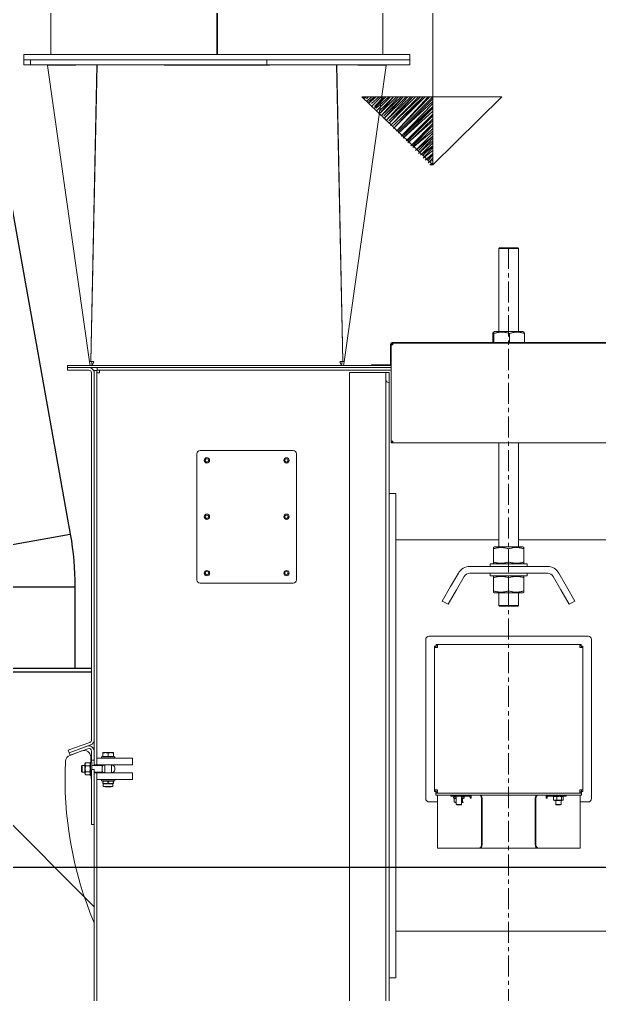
# Model space of a CAD drawing. Header units: millimetres. Extents: x 3220 to 226993, y 817 to 176024.
# Drawn here: x 122366 to 123241, y 132252 to 133722 of the extents above; entities that cross this region are included whole.
import ezdxf

# ---------------------------------------------------------------- set-up
doc = ezdxf.new("R2010")
doc.units = ezdxf.units.MM
doc.linetypes.add('AXES', pattern=[50.8, 31.75, -6.35, 6.35, -6.35])
doc.layers.add('Axe', color=1, linetype='AXES', lineweight=9)
doc.layers.add('Sichtbare Kanten(DIN)', color=7, linetype='Continuous', lineweight=50, true_color=0x3f3f3f)

# ---------------------------------------------------------------- blocks, each defined once
blk = doc.blocks.new('section 4-3')
blk.add_line((3800, -3500), (1600, -3500))
blk.add_line((3800, -3500), (1600, -3500))
blk.add_lwpolyline([(9000, -4500), (9000, -3500), (250, -3500), (250, -500)])
blk = doc.blocks.new('ligne broyage 2')
at = {"color": 11, "linetype": 'Continuous', "lineweight": 9, "true_color": 0x00000b}
blk.add_lwpolyline([(2815, -4425.1), (2815, -4569.7), (2815, -4569.7)], dxfattribs=at)
at = {"color": 7, "linetype": 'Continuous', "lineweight": 15, "true_color": 0x000007}
for points in [[(2922.1, -4562.5), (2710.9, -4562.5), (2815, -4665.2), (2815, -4462.7)], [(2815, -4665.2), (2922.1, -4562.5), (2922.1, -4562.5)]]:
    blk.add_lwpolyline(points, dxfattribs=at)
at = {"color": 7, "linetype": 'Continuous', "lineweight": 5, "true_color": 0x000007}
for points in [[(2815, -4562.5), (2867.1, -4614.6)], [(2815, -4565.4), (2867.1, -4617.5)], [(2822.3, -4562.5), (2870, -4614.6), (2870, -4614.6)], [(2874.4, -4610.3), (2829.5, -4562.5), (2874.4, -4605.9)], [(2836.7, -4562.5), (2878.7, -4605.9), (2878.7, -4605.9)], [(2881.6, -4603), (2845.4, -4562.5), (2881.6, -4598.7)], [(2852.7, -4562.5), (2885.9, -4598.7), (2885.9, -4598.7)], [(2888.8, -4595.8), (2859.9, -4562.5), (2888.8, -4591.4)], [(2867.1, -4562.5), (2893.2, -4591.4), (2893.2, -4591.4)], [(2896.1, -4588.6), (2874.4, -4562.5), (2896.1, -4584.2)], [(2881.6, -4562.5), (2900.4, -4579.9), (2900.4, -4579.9)], [(2903.3, -4579.9), (2888.8, -4562.5), (2903.3, -4577)], [(2896.1, -4562.5), (2907.6, -4572.6), (2907.6, -4572.6)], [(2912, -4572.6), (2903.3, -4562.5), (2912, -4569.7)], [(2912, -4562.5), (2914.9, -4565.4), (2914.9, -4565.4)], [(2919.2, -4565.4), (2919.2, -4562.5), (2919.2, -4562.5)], [(2859.9, -4621.8), (2815, -4577), (2862.8, -4621.8), (2815, -4572.6), (2862.8, -4621.8)], [(2815, -4579.9), (2859.9, -4624.7), (2859.9, -4624.7)], [(2852.7, -4629.1), (2815, -4591.4), (2855.5, -4629.1), (2815, -4588.6), (2855.5, -4629.1)], [(2815, -4595.8), (2852.7, -4631.9), (2852.7, -4631.9)], [(2845.4, -4636.3), (2815, -4605.9), (2848.3, -4636.3), (2815, -4603), (2848.3, -4636.3)], [(2815, -4610.3), (2845.4, -4639.2), (2845.4, -4639.2)], [(2836.7, -4643.5), (2815, -4621.8), (2841.1, -4643.5), (2815, -4617.5), (2841.1, -4643.5)], [(2815, -4624.7), (2836.7, -4647.9), (2836.7, -4647.9)], [(2829.5, -4650.8), (2815, -4636.3), (2833.8, -4650.8), (2815, -4631.9), (2833.8, -4650.8)], [(2815, -4639.2), (2829.5, -4655.1), (2829.5, -4655.1)], [(2822.3, -4658), (2815, -4650.8), (2826.6, -4658), (2815, -4647.9), (2826.6, -4658)], [(2815, -4655.1), (2822.3, -4662.3), (2822.3, -4662.3)], [(2815, -4665.2), (2819.4, -4665.2), (2815, -4662.3), (2819.4, -4665.2)]]:
    blk.add_lwpolyline(points, dxfattribs=at)
for points in [[(2815, -4569.7), (2867.1, -4617.5)], [(2819.4, -4562.5), (2870, -4614.6)], [(2826.6, -4562.5), (2874.4, -4610.3)], [(2833.8, -4562.5), (2878.7, -4605.9)], [(2841.1, -4562.5), (2881.6, -4603)], [(2848.3, -4562.5), (2885.9, -4598.7)], [(2855.5, -4562.5), (2888.8, -4595.8)], [(2862.8, -4562.5), (2893.2, -4591.4)], [(2870, -4562.5), (2896.1, -4588.6)], [(2878.7, -4562.5), (2900.4, -4584.2)], [(2885.9, -4562.5), (2903.3, -4579.9)], [(2893.2, -4562.5), (2907.6, -4577)], [(2900.4, -4562.5), (2912, -4572.6)], [(2907.6, -4562.5), (2914.9, -4569.7)], [(2914.9, -4562.5), (2919.2, -4565.4)], [(2815, -4584.2), (2859.9, -4624.7)], [(2815, -4598.7), (2852.7, -4631.9)], [(2815, -4614.6), (2845.4, -4639.2)], [(2815, -4629.1), (2836.7, -4647.9)], [(2815, -4643.5), (2829.5, -4655.1)], [(2815, -4658), (2822.3, -4662.3)]]:
    blk.add_lwpolyline(points, close=True, dxfattribs=at)
blk = doc.blocks.new('be 500 pied F')
at = {"layer": 'Axe'}
blk.add_line((0, 1434.4), (0, -500), dxfattribs=at)
at = {"layer": 'Sichtbare Kanten(DIN)', "color": 5, "lineweight": 0}
for p, q in [((-721.1, 1718.2), (-731, 1718.2)), ((-731, 1710.2), (-731, 1718.2)), ((-731, 1710.2), (-721.1, 1710.2)), ((-721.1, 1710.2), (-721.1, 1718.2)), ((-364.7, 1718.2), (-721.1, 1718.2)), ((-721.1, 1718.2), (-721.1, 1710.2)), ((-721.1, 1710.2), (-364.7, 1710.2)), ((-631.8, 1262.7), (-695.5, 1709.6)), ((-692.5, 1710), (-695.4, 1709.7)), ((-695.4, 1709.7), (-690.7, 1709.7)), ((-692.5, 1710), (-687.7, 1710)), ((-692.5, 1710), (-692.5, 1710)), ((-692.5, 1710), (-692.5, 1710)), ((-690.4, 1710), (-676.2, 1710)), ((-687.5, 1710), (-690.4, 1710)), ((-687.7, 1710), (-687.5, 1710)), ((-687.7, 1710), (-687.7, 1710)), ((-687.5, 1710), (-676.1, 1710)), ((-675.8, 1710.1), (-652.7, 1710.1)), ((-630.2, 1263.3), (-620.9, 1710.2)), ((-629.8, 1263.1), (-620.5, 1710.2)), ((-620.5, 1710.2), (-620.9, 1710.2)), ((-555.6, 1710.2), (-519.4, 1710.2)), ((-518.9, 1710.1), (-518.5, 1710.1)), ((-518.5, 1710.1), (-480.5, 1710.1)), ((-480, 1710), (-480.5, 1710.1)), ((-479.6, 1710), (-479.2, 1710)), ((-479.2, 1710), (-479.5, 1709.9)), ((-479.5, 1709.9), (-440.5, 1709.9)), ((-479.2, 1710), (-440.3, 1710)), ((-440.3, 1710), (-440.5, 1709.9)), ((-440.3, 1710), (-440, 1710)), ((-440, 1710), (-439.7, 1710)), ((-440, 1710), (-440, 1709.8)), ((-439.7, 1710), (-400.8, 1710)), ((-439.7, 1710), (-439.5, 1709.9)), ((-439.5, 1709.9), (-400.5, 1709.9)), ((-400.8, 1710), (-400.4, 1710)), ((-400.8, 1710), (-400.5, 1709.9)), ((-400, 1710), (-399.5, 1710.1)), ((-399.5, 1710.1), (-361.5, 1710.1)), ((-149, 1718.2), (-364.7, 1718.2)), ((-364.7, 1718.2), (-364.7, 1710.2)), ((-364.7, 1710.2), (-364.7, 1718.2)), ((-364.7, 1710.2), (-149, 1710.2)), ((-361.5, 1710.1), (-361.1, 1710.1)), ((-360.6, 1710.2), (-324.4, 1710.2)), ((-250.2, 1263.1), (-259.5, 1710.2)), ((-259.5, 1710.2), (-259.1, 1710.2)), ((-249.8, 1263.3), (-259.1, 1710.2)), ((-248.2, 1262.7), (-184.5, 1709.6)), ((-227.3, 1710.1), (-204.2, 1710.1)), ((-203.9, 1710), (-192.5, 1710)), ((-203.8, 1710), (-189.6, 1710)), ((-192.5, 1710), (-192.3, 1710)), ((-192.5, 1710), (-189.6, 1710)), ((-192.3, 1710), (-187.5, 1710)), ((-192.3, 1710), (-192.3, 1710)), ((-189.3, 1709.7), (-184.6, 1709.7)), ((-187.5, 1710), (-187.5, 1710)), ((-187.5, 1710), (-187.5, 1710)), ((-187.5, 1710), (-184.6, 1709.7)), ((-149, 1710.2), (-149, 1718.2)), ((-14, 1434.4), (-15, 1433.4)), ((15, 1433.4), (-15, 1433.4)), ((-15, 1433.4), (-15, 1308.3)), ((-14, 1434.4), (14, 1434.4)), ((14, 1434.4), (15, 1433.4)), ((15, 1433.4), (15, 1308.3)), ((-23.7, 1305.3), (-23.7, 1292)), ((-21.4, 1308.3), (-23, 1307.4)), ((-22.2, 1305.3), (-22.2, 1292)), ((21.4, 1308.3), (-21.4, 1308.3)), ((1.5, 1305.3), (1.5, 1292)), ((21.4, 1308.3), (23, 1307.4)), ((23.7, 1305.3), (23.7, 1292)), ((-178.1, 1267), (-178.1, 1289.5)), ((-176.9, 1289.5), (-176.9, 1267)), ((-176.9, 1289.5), (-174.4, 1289.5)), ((-174.4, 1288.2), (-176.9, 1288.2)), ((175.6, 1292), (-175.6, 1292)), ((175.6, 1290.7), (-175.6, 1290.7)), ((-174.4, 1288.2), (-174.4, 1290.7)), ((-178.1, 1257), (-178.1, 1267)), ((-176.9, 1267), (-176.9, 1260.4)), ((-665, 1257), (-655, 1257)), ((-665, 1257), (-665, 1254)), ((-655, 1254), (-665, 1254)), ((-665, 1254), (-655, 1254)), ((-665, 1254), (-665, 1250)), ((-655, 1250), (-665, 1250)), ((-178.1, 1257), (-655, 1257)), ((-655, 1254), (-176.9, 1254)), ((-655, 1254), (-633, 1254)), ((-655, 1250), (-633, 1250)), ((-629.2, 1263), (-631.8, 1262.8)), ((-629.2, 1263), (-631.8, 1262.7)), ((-631.8, 1262.8), (-631.8, 1262.8)), ((-631, 1257), (-631.8, 1262.7)), ((-629.4, 1263.1), (-631.6, 1263)), ((-631.1, 1263.2), (-631.1, 1263.2)), ((-629.8, 1263.1), (-631.1, 1263.2)), ((-629.8, 1263.1), (-631.1, 1263.2)), ((-630.4, 1263.3), (-630.2, 1263.3)), ((-629.8, 1263.3), (-630.4, 1263.3)), ((-629.8, 1263.3), (-630.2, 1263.3)), ((-629.8, 1263.1), (-629.6, 1263.1)), ((-627.9, 1262.9), (-629.8, 1263.1)), ((-627.7, 1262.9), (-629.6, 1263.1)), ((-628, 1257), (-628.9, 1263)), ((-628.8, 1263.1), (-628.8, 1263.1)), ((-627.3, 1262.9), (-628.8, 1263.1)), ((-627.3, 1262.9), (-628.8, 1263.1)), ((-628, 1263), (-628, 1263)), ((-626.8, 1262.9), (-628, 1263)), ((-626.8, 1262.9), (-628, 1263)), ((-627.9, 1262.9), (-627.7, 1262.9)), ((-627.9, 1257), (-625.5, 1262.7)), ((-627.8, 1257), (-625.4, 1262.7)), ((-627.3, 1262.9), (-627.7, 1262.9)), ((-626.8, 1262.9), (-627.3, 1262.9)), ((-627.3, 1262.9), (-627.3, 1262.9)), ((-626.7, 1262.9), (-626.8, 1262.9)), ((-626.8, 1262.9), (-626.8, 1262.9)), ((-626.1, 1262.8), (-625.9, 1262.8)), ((-620.5, 1254), (-176.9, 1254)), ((-620.5, 1250), (-620.5, 1254)), ((-620.5, 1250), (-176.9, 1250)), ((-617, 1246), (-617, 1250)), ((-252.2, 1257), (-254.6, 1262.7)), ((-252.1, 1257), (-254.5, 1262.7)), ((-254.1, 1262.8), (-253.9, 1262.8)), ((-253.2, 1262.9), (-253.3, 1262.9)), ((-253.2, 1262.9), (-252, 1263)), ((-253.2, 1262.9), (-252, 1263)), ((-252.7, 1262.9), (-253.2, 1262.9)), ((-253.2, 1262.9), (-253.2, 1262.9)), ((-252.7, 1262.9), (-251.2, 1263.1)), ((-252.7, 1262.9), (-251.2, 1263.1)), ((-252.3, 1262.9), (-252.7, 1262.9)), ((-252.7, 1262.9), (-252.7, 1262.9)), ((-252.3, 1262.9), (-250.4, 1263.1)), ((-252.3, 1262.9), (-252.1, 1262.9)), ((-252.1, 1262.9), (-250.2, 1263.1)), ((-252, 1263), (-252, 1263)), ((-252, 1257), (-251.1, 1263)), ((-251.2, 1263.1), (-251.2, 1263.1)), ((-250.8, 1263), (-248.2, 1262.7)), ((-250.8, 1263), (-248.2, 1262.8)), ((-250.6, 1263.1), (-248.4, 1263)), ((-250.4, 1263.1), (-250.2, 1263.1)), ((-250.2, 1263.3), (-249.6, 1263.3)), ((-250.2, 1263.3), (-249.8, 1263.3)), ((-250.2, 1263.1), (-248.9, 1263.2)), ((-250.2, 1263.1), (-248.9, 1263.2)), ((-249.8, 1263.3), (-249.6, 1263.3)), ((-249, 1257), (-248.2, 1262.7)), ((-248.9, 1263.2), (-248.9, 1263.2)), ((-248.2, 1262.8), (-248.2, 1262.8)), ((-206.9, 1258.2), (-196.9, 1258.2)), ((-206.9, 1258.2), (-206.9, 1257)), ((-179.4, 1258.2), (-196.9, 1258.2)), ((-178.1, 1257), (-176.9, 1257)), ((-176.9, 1143.2), (-176.9, 1260.4)), ((-629, 1246), (-629, 692.6)), ((-625, 658), (-625, 1249.5)), ((-621, 1249.5), (-625, 1249.5)), ((-625, 692.6), (-625, 1246)), ((-621, 658), (-621, 1249.5)), ((-617, 1246), (-621, 1246)), ((-240, 1246.5), (-236, 1246.5)), ((-240, 1246.5), (-240, -376)), ((-190, 1246.5), (-236, 1246.5)), ((-185, 1246.5), (-190, 1246.5)), ((-185, 1246.5), (-180, 1246.5)), ((-185, 1235.5), (-185, 1246.5)), ((-185, 1235.5), (-185, -477.5)), ((-180, 1246.5), (-180, 1231.5)), ((-180, 1231.5), (-181, 1231.5)), ((-180, 1231.5), (-180, -473.5)), ((-176.9, 1143.2), (-174.4, 1143.2)), ((-174.4, 1142), (-176.9, 1142)), ((-176.9, 1140.7), (-176.9, 1142)), ((-176.9, 1140.7), (-174.4, 1140.7)), ((-174.4, 1140.7), (-174.4, 1143.2)), ((-174.4, 1140.7), (174.4, 1140.7)), ((-15, 1140.7), (-15, 983.6)), ((15, 1140.7), (15, 983.6)), ((-470, 934), (-470, 1124)), ((-465, 1129), (-325, 1129)), ((-320, 1124), (-320, 934)), ((-170, 1064), (-180, 1064)), ((-170, 1064), (-170, 1062)), ((-170, 336), (-170, 1062)), ((-170, 994), (-15, 994)), ((15, 994), (170, 994)), ((-21.4, 983.6), (-23, 982.7)), ((-23, 980.6), (-23, 982.7)), ((-23, 980.6), (-23, 961)), ((21.4, 983.6), (-21.4, 983.6)), ((0, 980.6), (0, 961)), ((21.4, 983.6), (23, 982.7)), ((23, 982.7), (23, 980.6)), ((23, 980.6), (23, 961)), ((-28, 958), (28, 958)), ((-28, 954), (-28, 958)), ((-23, 958.9), (-23, 961)), ((-21.4, 958), (-23, 958.9)), ((21.4, 958), (23, 958.9)), ((23, 961), (23, 958.9)), ((28, 954), (28, 958)), ((-75.8, 944), (-87.5, 923.7)), ((58.5, 954), (-58.5, 954)), ((58.5, 944), (-58.5, 944)), ((-28, 944), (-28, 940)), ((28, 944), (28, 940)), ((87.5, 923.7), (75.8, 944)), ((-325, 929), (-465, 929)), ((-78.8, 918.7), (-67.1, 939)), ((28, 940), (-28, 940)), ((-21.4, 940), (-23, 939.1)), ((-23, 937), (-23, 939.1)), ((-23, 917.4), (-23, 937)), ((0, 917.4), (0, 937)), ((21.4, 940), (23, 939.1)), ((23, 939.1), (23, 937)), ((23, 917.4), (23, 937)), ((78.8, 918.7), (67.1, 939)), ((-100, 902), (-87.5, 923.7)), ((-78.8, 918.7), (-91.3, 897)), ((-23, 915.3), (-23, 917.4)), ((-21.4, 914.4), (-23, 915.3)), ((-21.4, 914.4), (21.4, 914.4)), ((-15, 914.4), (-15, 895.4)), ((15, 914.4), (15, 895.4)), ((21.4, 914.4), (23, 915.3)), ((23, 917.4), (23, 915.3)), ((91.3, 897), (78.8, 918.7)), ((87.5, 923.7), (100, 902)), ((-100, 902), (-91.3, 897)), ((91.3, 897), (100, 902)), ((-15, 895.4), (15, 895.4)), ((-14, 894.4), (-15, 895.4)), ((14, 894.4), (-14, 894.4)), ((14, 894.4), (15, 895.4)), ((-125, 844), (-125, 604)), ((120, 849), (-120, 849)), ((125, 604), (125, 844)), ((-112, 834), (-112, 831.9)), ((-110, 834), (-112, 834)), ((-112, 831.9), (-112, 617.1)), ((-112, 831.9), (-107.4, 831.9)), ((-110, 831.9), (-110, 834)), ((-107.4, 836.5), (-109.5, 836.5)), ((-109.5, 836.5), (-109.5, 834.5)), ((-109.5, 834.5), (-107.4, 834.5)), ((-107.4, 831.9), (-107.4, 836.5)), ((107.4, 836.5), (-107.4, 836.5)), ((109.5, 836.5), (107.4, 836.5)), ((107.4, 836.5), (107.4, 831.9)), ((107.4, 834.5), (109.5, 834.5)), ((112, 831.9), (107.4, 831.9)), ((109.5, 834.5), (109.5, 836.5)), ((110, 834), (110, 831.9)), ((110, 834), (112, 834)), ((112, 831.9), (112, 834)), ((112, 617.1), (112, 831.9)), ((-664, 677.1), (-654.6, 680.5)), ((-664, 677.1), (-662.6, 673.3)), ((-653.2, 676.7), (-662.6, 673.3)), ((-662.6, 673.3), (-653.2, 676.7)), ((-631.6, 688.8), (-654.6, 680.5)), ((-630.3, 685.1), (-653.2, 676.7)), ((-653.2, 676.7), (-635.7, 683.1)), ((-634.4, 679.3), (-651.8, 673)), ((-662.6, 673.3), (-661.2, 669.6)), ((-643.5, 676), (-661.9, 669.3)), ((-651.8, 673), (-661.2, 669.6)), ((-629.8, 659), (-630.1, 666.9)), ((-629, 668), (-629, 675.6)), ((-629, 663), (-629, 668)), ((-629, 663), (-629, 662.1)), ((-629, 662), (-629, 662.1)), ((-629, 662), (-625, 662)), ((-629, 659), (-629, 662)), ((-625, 668), (-625, 675.6)), ((-621, 665), (-605, 665)), ((-621, 665), (-621, 655)), ((-614, 667), (-594, 667)), ((-614, 665), (-614, 667)), ((-608, 673.4), (-612, 673.4)), ((-612, 672.7), (-612, 673.4)), ((-612, 667.6), (-612, 672.7)), ((-604, 667.6), (-612, 667.6)), ((-611.3, 667.6), (-611.3, 667)), ((-600, 673.4), (-608, 673.4)), ((-605, 665), (-590.6, 665)), ((-604, 667.6), (-604, 672.7)), ((-596, 667.6), (-604, 667.6)), ((-596, 673.4), (-600, 673.4)), ((-596.7, 667.6), (-596.7, 667)), ((-596, 673.4), (-596, 672.7)), ((-596, 667.6), (-596, 672.7)), ((-594, 665), (-594, 667)), ((-590.6, 665), (-569.1, 665)), ((-569.1, 665), (-567, 665)), ((-567, 655), (-567, 665)), ((-644, 653), (-643, 654)), ((-644, 645), (-644, 653)), ((-639, 654), (-643, 654)), ((-643, 654), (-643, 644)), ((-639, 656.3), (-637.9, 658.2)), ((-639, 656.3), (-639, 641.7)), ((-637.9, 658.2), (-631.7, 658.2)), ((-637.9, 653.7), (-631.7, 653.7)), ((-630.6, 656.3), (-631.7, 658.2)), ((-630.6, 639), (-630.6, 659)), ((-628.6, 659), (-630.6, 659)), ((-629, 647.9), (-629, 648)), ((-625, 648), (-629, 648)), ((-629, 647.9), (-629, 647)), ((-629, 642), (-629, 647)), ((-628.6, 648), (-628.6, 659)), ((-611.9, 654), (-628.6, 654)), ((-625, 655), (-625, 658)), ((-625, 655), (-621, 655)), ((-625, 654), (-625, 655)), ((-625, 648), (-625, 647.9)), ((-625, 647), (-625, 647.9)), ((-625, 647), (-625, 642)), ((-621, 655), (-621, 654)), ((-621, 655), (-605, 655)), ((-609, 654.5), (-610, 654.5)), ((-609, 655), (-609, 643)), ((-590.6, 655), (-605, 655)), ((-599, 655), (-599, 643)), ((-598, 654.5), (-599, 654.5)), ((-594, 647.5), (-594, 650.5)), ((-590.6, 655), (-569.1, 655)), ((-567, 655), (-569.1, 655)), ((-644, 645), (-643, 644)), ((-639, 644), (-643, 644)), ((-639, 641.7), (-637.9, 639.8)), ((-637.9, 644.5), (-631.7, 644.5)), ((-637.9, 639.8), (-637.9, 639.8)), ((-637.9, 639.8), (-631.7, 639.8)), ((-630.6, 641.7), (-631.7, 639.8)), ((-631.7, 639.8), (-631.7, 639.8)), ((-629, 639), (-630.6, 639)), ((-629, 627.9), (-629.3, 639)), ((-629, 570), (-629, 642)), ((-611.9, 644), (-625, 644)), ((-621, 643), (-625, 643)), ((-625, 570), (-625, 642)), ((-625, -491.5), (-625, 640)), ((-621, 644), (-621, 643)), ((-621, 643), (-605, 643)), ((-621, 643), (-621, 633)), ((-621, -491.5), (-621, 640)), ((-621, 633), (-605, 633)), ((-614, 633), (-614, 631)), ((-610, 643.5), (-609, 643.5)), ((-605, 643), (-590.6, 643)), ((-590.6, 633), (-605, 633)), ((-599, 643.5), (-598, 643.5)), ((-594, 633), (-594, 631)), ((-590.6, 643), (-569.1, 643)), ((-590.6, 633), (-569.1, 633)), ((-569.1, 643), (-567, 643)), ((-567, 633), (-569.1, 633)), ((-567, 633), (-567, 643)), ((-594, 631), (-614, 631)), ((-611.3, 631), (-612, 630.6)), ((-612, 629.9), (-612, 630.6)), ((-612, 629.9), (-612, 627.4)), ((-612, 626.7), (-612, 627.4)), ((-611.3, 626.3), (-612, 626.7)), ((-596.7, 626.3), (-611.3, 626.3)), ((-611.3, 626.3), (-611.3, 622.4)), ((-596.7, 622.4), (-611.3, 622.4)), ((-608.1, 622), (-608.5, 622.4)), ((-599.9, 622), (-608.1, 622)), ((-604, 629.9), (-604, 627.4)), ((-599.9, 622), (-599.5, 622.4)), ((-596.7, 631), (-596, 630.6)), ((-596.7, 626.3), (-596, 626.7)), ((-596.7, 626.3), (-596.7, 622.4)), ((-596, 630.6), (-596, 629.9)), ((-596, 629.9), (-596, 627.4)), ((-596, 627.4), (-596, 626.7)), ((-112, 617.1), (-112, 615)), ((-107.4, 617.1), (-112, 617.1)), ((-112, 615), (-110, 615)), ((-110, 615), (-110, 617.1)), ((-110, 612.5), (-110, 615)), ((-110, 612.5), (-105, 612.5)), ((-110, 612.5), (-110, 609.5)), ((-105, 609.5), (-110, 609.5)), ((-107.4, 614.5), (-109.5, 614.5)), ((-109.5, 614.5), (-109.5, 612.5)), ((-107.4, 612.5), (-107.4, 617.1)), ((-107.2, 609.5), (-107.2, 529.5)), ((-105, 612.5), (105, 612.5)), ((105, 609.5), (-105, 609.5)), ((-87.3, 607.5), (-87.3, 609.5)), ((-87.3, 607.5), (-65.1, 607.5)), ((-83, 606.5), (-79, 606.5)), ((-83, 604.9), (-83, 606.5)), ((-83, 604.9), (-79, 604.9)), ((-82.2, 603.9), (-82.2, 599.1)), ((-80.8, 604.9), (-81.7, 604.4)), ((-80, 606.5), (-80, 607.5)), ((-79, 595.3), (-79, 607.5)), ((-71, 595.3), (-71, 607.5)), ((-71, 606.5), (-67, 606.5)), ((-71, 604.9), (-67, 604.9)), ((-69.6, 603.9), (-69.6, 599.1)), ((-69.2, 604.9), (-68.3, 604.4)), ((-67, 604.9), (-67, 606.5)), ((-65.1, 607.5), (-59.1, 607.5)), ((-58, 604.5), (-58, 605.5)), ((-56.3, 604.5), (-58, 604.5)), ((-56.9, 605.5), (-56.9, 604.5)), ((-56.3, 609.5), (-56.3, 604.5)), ((-40.9, 534.5), (-40.9, 604.5)), ((-39.8, 604.5), (-39.8, 534.5)), ((40, 604.5), (40, 534.5)), ((41, 534.5), (41, 604.5)), ((56.5, 604.5), (56.5, 609.5)), ((58.2, 604.5), (56.5, 604.5)), ((57.2, 604.5), (57.2, 605.5)), ((58.2, 605.5), (58.2, 604.5)), ((65, 607.5), (59.3, 607.5)), ((65, 607.5), (86.8, 607.5)), ((67.6, 606.9), (67.6, 602.1)), ((68.5, 607.5), (68.1, 607.3)), ((72.6, 606.9), (72.6, 602.1)), ((79.9, 606.9), (79.9, 602.1)), ((81.5, 607.5), (81.9, 607.3)), ((82.4, 606.9), (82.4, 602.1)), ((86.8, 609.5), (86.8, 607.5)), ((105, 612.5), (110, 612.5)), ((110, 609.5), (105, 609.5)), ((112, 617.1), (107.4, 617.1)), ((107.4, 617.1), (107.4, 612.5)), ((109.5, 614.5), (107.4, 614.5)), ((107.9, 529.5), (107.9, 609.5)), ((109.5, 612.5), (109.5, 614.5)), ((110, 617.1), (110, 615)), ((110, 615), (112, 615)), ((110, 612.5), (110, 615)), ((110, 609.5), (110, 612.5)), ((112, 615), (112, 617.1)), ((-120, 599), (-107.2, 599)), ((-80.8, 598.1), (-81.7, 598.6)), ((-80.8, 598.1), (-79, 598.1)), ((-79, 595.3), (-71, 595.3)), ((-78.2, 594.5), (-79, 595.3)), ((-71.8, 594.5), (-78.2, 594.5)), ((-71.8, 594.5), (-71, 595.3)), ((-71, 598.1), (-69.2, 598.1)), ((-69.2, 598.1), (-68.3, 598.6)), ((69.2, 601.1), (68.1, 601.7)), ((69.2, 601.1), (80.8, 601.1)), ((71, 595.3), (71, 601.1)), ((71, 595.3), (79, 595.3)), ((71.8, 594.5), (71, 595.3)), ((78.2, 594.5), (71.8, 594.5)), ((78.2, 594.5), (79, 595.3)), ((79, 595.3), (79, 601.1)), ((80.8, 601.1), (81.9, 601.7)), ((107.9, 599), (120, 599)), ((-629, 565), (-629, 570)), ((-629, 565), (-625, 565)), ((-107.2, 529.5), (-105.4, 529.5)), ((-45.1, 529.5), (-105.4, 529.5)), ((-45.1, 529.5), (-44.1, 529.5)), ((-0.9, 529.5), (-44.1, 529.5)), ((0.9, 529.5), (-0.9, 529.5)), ((44.2, 529.5), (0.9, 529.5)), ((44.2, 529.5), (45.3, 529.5)), ((106, 529.5), (45.3, 529.5)), ((107.9, 529.5), (106, 529.5)), ((170, 404), (-170, 404)), ((-180, 334), (-170, 334)), ((-170, 336), (-170, 334))]:
    blk.add_line(p, q, dxfattribs=at)
at = {"layer": 'Sichtbare Kanten(DIN)', "color": 5, "lineweight": 0, "flags": 128}
for points in [[(-480, 1710), (-479.8, 1710), (-479.6, 1710)], [(-400.4, 1710), (-400.2, 1710), (-400, 1710)], [(-22.2, 1305.3), (-22.3, 1305.7), (-22.3, 1306), (-22.4, 1306.3), (-22.5, 1306.5), (-22.5, 1306.7), (-22.6, 1306.9), (-22.7, 1307), (-22.7, 1307.2), (-22.8, 1307.3), (-22.8, 1307.3), (-22.9, 1307.4), (-23, 1307.4), (-23, 1307.4), (-23.1, 1307.3), (-23.1, 1307.3), (-23.2, 1307.2), (-23.3, 1307), (-23.3, 1306.9), (-23.4, 1306.7), (-23.5, 1306.5), (-23.5, 1306.3), (-23.6, 1306), (-23.7, 1305.7), (-23.7, 1305.3)], [(1.5, 1305.3), (0.4, 1305.7), (-0.7, 1306), (-1.7, 1306.3), (-2.7, 1306.5), (-3.7, 1306.7), (-4.7, 1306.9), (-5.7, 1307), (-6.6, 1307.2), (-7.6, 1307.3), (-8.5, 1307.3), (-9.4, 1307.4), (-10.3, 1307.4), (-11.2, 1307.4), (-12.2, 1307.3), (-13.1, 1307.3), (-14, 1307.2), (-15, 1307), (-15.9, 1306.9), (-16.9, 1306.7), (-17.9, 1306.5), (-18.9, 1306.3), (-20, 1306), (-21.1, 1305.7), (-22.2, 1305.3)], [(23.7, 1305.3), (22.7, 1305.7), (21.7, 1306), (20.7, 1306.3), (19.7, 1306.5), (18.8, 1306.7), (17.9, 1306.9), (17, 1307), (16.1, 1307.2), (15.2, 1307.3), (14.4, 1307.3), (13.5, 1307.4), (12.6, 1307.4), (11.8, 1307.4), (10.9, 1307.3), (10, 1307.3), (9.2, 1307.2), (8.3, 1307), (7.4, 1306.9), (6.5, 1306.7), (5.5, 1306.5), (4.6, 1306.3), (3.6, 1306), (2.6, 1305.7), (1.5, 1305.3)], [(23, 1307.4), (23.1, 1307.3), (23.1, 1307.3), (23.1, 1307.3), (23.1, 1307.2), (23.2, 1307.2), (23.2, 1307.2), (23.2, 1307.1), (23.3, 1307.1), (23.3, 1307), (23.3, 1306.9), (23.3, 1306.9), (23.4, 1306.8), (23.4, 1306.7), (23.4, 1306.6), (23.5, 1306.5), (23.5, 1306.4), (23.5, 1306.3), (23.5, 1306.2), (23.6, 1306), (23.6, 1305.9), (23.6, 1305.8), (23.7, 1305.6), (23.7, 1305.5), (23.7, 1305.3)], [(0, 980.6), (-1.1, 981), (-2.1, 981.3), (-3.2, 981.6), (-4.1, 981.8), (-5.1, 982), (-6.1, 982.2), (-7, 982.3), (-7.9, 982.5), (-8.8, 982.6), (-9.7, 982.6), (-10.6, 982.7), (-11.5, 982.7), (-12.4, 982.7), (-13.3, 982.6), (-14.2, 982.6), (-15.1, 982.5), (-16, 982.3), (-16.9, 982.2), (-17.9, 982), (-18.9, 981.8), (-19.8, 981.6), (-20.9, 981.3), (-21.9, 981), (-23, 980.6)], [(23, 980.6), (21.9, 981), (20.9, 981.3), (19.8, 981.6), (18.9, 981.8), (17.9, 982), (16.9, 982.2), (16, 982.3), (15.1, 982.5), (14.2, 982.6), (13.3, 982.6), (12.4, 982.7), (11.5, 982.7), (10.6, 982.7), (9.7, 982.6), (8.8, 982.6), (7.9, 982.5), (7, 982.3), (6.1, 982.2), (5.1, 982), (4.1, 981.8), (3.2, 981.6), (2.1, 981.3), (1.1, 981), (0, 980.6)], [(-23, 961), (-21.9, 960.6), (-20.9, 960.3), (-19.8, 960), (-18.9, 959.8), (-17.9, 959.6), (-16.9, 959.4), (-16, 959.3), (-15.1, 959.1), (-14.2, 959), (-13.3, 959), (-12.4, 958.9), (-11.5, 958.9), (-10.6, 958.9), (-9.7, 959), (-8.8, 959), (-7.9, 959.1), (-7, 959.3), (-6.1, 959.4), (-5.1, 959.6), (-4.1, 959.8), (-3.2, 960), (-2.1, 960.3), (-1.1, 960.6), (0, 961)], [(0, 961), (1.1, 960.6), (2.1, 960.3), (3.2, 960), (4.1, 959.8), (5.1, 959.6), (6.1, 959.4), (7, 959.3), (7.9, 959.1), (8.8, 959), (9.7, 959), (10.6, 958.9), (11.5, 958.9), (12.4, 958.9), (13.3, 959), (14.2, 959), (15.1, 959.1), (16, 959.3), (16.9, 959.4), (17.9, 959.6), (18.9, 959.8), (19.8, 960), (20.9, 960.3), (21.9, 960.6), (23, 961)], [(0, 937), (-1.1, 937.4), (-2.1, 937.7), (-3.2, 938), (-4.1, 938.2), (-5.1, 938.4), (-6.1, 938.6), (-7, 938.7), (-7.9, 938.9), (-8.8, 939), (-9.7, 939), (-10.6, 939.1), (-11.5, 939.1), (-12.4, 939.1), (-13.3, 939), (-14.2, 939), (-15.1, 938.9), (-16, 938.7), (-16.9, 938.6), (-17.9, 938.4), (-18.9, 938.2), (-19.8, 938), (-20.9, 937.7), (-21.9, 937.4), (-23, 937)], [(23, 937), (21.9, 937.4), (20.9, 937.7), (19.8, 938), (18.9, 938.2), (17.9, 938.4), (16.9, 938.6), (16, 938.7), (15.1, 938.9), (14.2, 939), (13.3, 939), (12.4, 939.1), (11.5, 939.1), (10.6, 939.1), (9.7, 939), (8.8, 939), (7.9, 938.9), (7, 938.7), (6.1, 938.6), (5.1, 938.4), (4.1, 938.2), (3.2, 938), (2.1, 937.7), (1.1, 937.4), (0, 937)], [(-23, 917.4), (-21.9, 917), (-20.9, 916.7), (-19.8, 916.4), (-18.9, 916.2), (-17.9, 916), (-16.9, 915.8), (-16, 915.7), (-15.1, 915.5), (-14.2, 915.4), (-13.3, 915.4), (-12.4, 915.3), (-11.5, 915.3), (-10.6, 915.3), (-9.7, 915.4), (-8.8, 915.4), (-7.9, 915.5), (-7, 915.7), (-6.1, 915.8), (-5.1, 916), (-4.1, 916.2), (-3.2, 916.4), (-2.1, 916.7), (-1.1, 917), (0, 917.4)], [(0, 917.4), (1.1, 917), (2.1, 916.7), (3.2, 916.4), (4.1, 916.2), (5.1, 916), (6.1, 915.8), (7, 915.7), (7.9, 915.5), (8.8, 915.4), (9.7, 915.4), (10.6, 915.3), (11.5, 915.3), (12.4, 915.3), (13.3, 915.4), (14.2, 915.4), (15.1, 915.5), (16, 915.7), (16.9, 915.8), (17.9, 916), (18.9, 916.2), (19.8, 916.4), (20.9, 916.7), (21.9, 917), (23, 917.4)], [(-608, 673.4), (-608.2, 673.4), (-608.3, 673.4), (-608.5, 673.4), (-608.6, 673.4), (-608.8, 673.4), (-609, 673.4), (-609.1, 673.3), (-609.3, 673.3), (-609.4, 673.3), (-609.6, 673.3), (-609.8, 673.3), (-609.9, 673.2), (-610.1, 673.2), (-610.3, 673.2), (-610.4, 673.1), (-610.6, 673.1), (-610.8, 673), (-610.9, 673), (-611.1, 673), (-611.3, 672.9), (-611.5, 672.9), (-611.6, 672.8), (-611.8, 672.7), (-612, 672.7)], [(-604, 672.7), (-604.2, 672.7), (-604.4, 672.8), (-604.5, 672.9), (-604.7, 672.9), (-604.9, 673), (-605.1, 673), (-605.2, 673), (-605.4, 673.1), (-605.6, 673.1), (-605.7, 673.2), (-605.9, 673.2), (-606.1, 673.2), (-606.2, 673.3), (-606.4, 673.3), (-606.6, 673.3), (-606.7, 673.3), (-606.9, 673.3), (-607, 673.4), (-607.2, 673.4), (-607.4, 673.4), (-607.5, 673.4), (-607.7, 673.4), (-607.8, 673.4), (-608, 673.4)], [(-600, 673.4), (-600.2, 673.4), (-600.3, 673.4), (-600.5, 673.4), (-600.6, 673.4), (-600.8, 673.4), (-601, 673.4), (-601.1, 673.3), (-601.3, 673.3), (-601.4, 673.3), (-601.6, 673.3), (-601.8, 673.3), (-601.9, 673.2), (-602.1, 673.2), (-602.3, 673.2), (-602.4, 673.1), (-602.6, 673.1), (-602.8, 673), (-602.9, 673), (-603.1, 673), (-603.3, 672.9), (-603.5, 672.9), (-603.6, 672.8), (-603.8, 672.7), (-604, 672.7)], [(-596, 672.7), (-596.2, 672.7), (-596.4, 672.8), (-596.5, 672.9), (-596.7, 672.9), (-596.9, 673), (-597.1, 673), (-597.2, 673), (-597.4, 673.1), (-597.6, 673.1), (-597.7, 673.2), (-597.9, 673.2), (-598.1, 673.2), (-598.2, 673.3), (-598.4, 673.3), (-598.6, 673.3), (-598.7, 673.3), (-598.9, 673.3), (-599, 673.4), (-599.2, 673.4), (-599.4, 673.4), (-599.5, 673.4), (-599.7, 673.4), (-599.8, 673.4), (-600, 673.4)], [(-637.9, 658.2), (-638, 658), (-638.1, 657.8), (-638.2, 657.6), (-638.3, 657.4), (-638.4, 657.2), (-638.4, 657), (-638.5, 656.9), (-638.5, 656.7), (-638.6, 656.5), (-638.6, 656.3), (-638.6, 656.2), (-638.6, 656), (-638.6, 655.8), (-638.6, 655.6), (-638.6, 655.5), (-638.5, 655.3), (-638.5, 655.1), (-638.4, 654.9), (-638.4, 654.7), (-638.3, 654.5), (-638.2, 654.3), (-638.1, 654.1), (-638, 653.9), (-637.9, 653.7)], [(-637.9, 653.7), (-638, 653.3), (-638.1, 652.9), (-638.2, 652.5), (-638.3, 652.1), (-638.4, 651.7), (-638.4, 651.3), (-638.5, 650.9), (-638.5, 650.5), (-638.6, 650.2), (-638.6, 649.8), (-638.6, 649.5), (-638.6, 649.1), (-638.6, 648.7), (-638.6, 648.4), (-638.6, 648), (-638.5, 647.7), (-638.5, 647.3), (-638.4, 646.9), (-638.4, 646.5), (-638.3, 646.1), (-638.2, 645.8), (-638.1, 645.3), (-638, 644.9), (-637.9, 644.5)], [(-631.7, 653.7), (-631.6, 653.9), (-631.5, 654.1), (-631.4, 654.3), (-631.3, 654.5), (-631.2, 654.7), (-631.2, 654.9), (-631.1, 655.1), (-631.1, 655.3), (-631, 655.5), (-631, 655.6), (-631, 655.8), (-631, 656), (-631, 656.2), (-631, 656.3), (-631, 656.5), (-631.1, 656.7), (-631.1, 656.9), (-631.2, 657), (-631.2, 657.2), (-631.3, 657.4), (-631.4, 657.6), (-631.5, 657.8), (-631.6, 658), (-631.7, 658.2)], [(-631.7, 644.5), (-631.6, 644.9), (-631.5, 645.3), (-631.4, 645.8), (-631.3, 646.1), (-631.2, 646.5), (-631.2, 646.9), (-631.1, 647.3), (-631.1, 647.7), (-631, 648), (-631, 648.4), (-631, 648.7), (-631, 649.1), (-631, 649.5), (-631, 649.8), (-631, 650.2), (-631.1, 650.5), (-631.1, 650.9), (-631.2, 651.3), (-631.2, 651.7), (-631.3, 652.1), (-631.4, 652.5), (-631.5, 652.9), (-631.6, 653.3), (-631.7, 653.7)], [(-611.9, 654), (-611.9, 654), (-612, 654), (-612, 653.9), (-612.1, 653.9), (-612.1, 653.8), (-612.2, 653.7), (-612.3, 653.7), (-612.3, 653.6), (-612.4, 653.5), (-612.5, 653.3), (-612.5, 653.2), (-612.6, 653.1), (-612.6, 652.9), (-612.7, 652.7), (-612.8, 652.6), (-612.8, 652.4), (-612.8, 652.2), (-612.9, 651.9), (-612.9, 651.7), (-612.9, 651.5), (-612.9, 651.2), (-612.9, 651), (-612.8, 650.8), (-612.8, 650.5)], [(-612.8, 647.5), (-612.8, 647.2), (-612.9, 647), (-612.9, 646.7), (-612.9, 646.4), (-612.9, 646.2), (-612.8, 646), (-612.8, 645.7), (-612.8, 645.5), (-612.7, 645.3), (-612.7, 645.1), (-612.6, 645), (-612.5, 644.8), (-612.5, 644.7), (-612.4, 644.5), (-612.3, 644.4), (-612.2, 644.3), (-612.2, 644.2), (-612.1, 644.2), (-612, 644.1), (-612, 644.1), (-612, 644), (-612, 644), (-611.9, 644), (-611.9, 644)], [(-612.8, 650.5), (-612.8, 650.4), (-612.8, 650.3), (-612.7, 650.1), (-612.7, 650), (-612.7, 649.9), (-612.7, 649.8), (-612.7, 649.6), (-612.7, 649.5), (-612.7, 649.4), (-612.7, 649.2), (-612.7, 649.1), (-612.7, 649), (-612.7, 648.9), (-612.7, 648.8), (-612.7, 648.6), (-612.7, 648.5), (-612.7, 648.4), (-612.7, 648.2), (-612.7, 648.1), (-612.7, 648), (-612.7, 647.9), (-612.8, 647.7), (-612.8, 647.6), (-612.8, 647.5)], [(-637.9, 644.5), (-638, 644.3), (-638.1, 644), (-638.2, 643.8), (-638.3, 643.6), (-638.4, 643.4), (-638.4, 643.2), (-638.5, 643), (-638.5, 642.9), (-638.6, 642.7), (-638.6, 642.5), (-638.6, 642.3), (-638.6, 642.1), (-638.6, 641.9), (-638.6, 641.8), (-638.6, 641.6), (-638.5, 641.4), (-638.5, 641.2), (-638.4, 641), (-638.4, 640.8), (-638.3, 640.6), (-638.2, 640.4), (-638.1, 640.2), (-638, 640), (-637.9, 639.8)], [(-631.7, 639.8), (-631.6, 640), (-631.5, 640.2), (-631.4, 640.4), (-631.3, 640.6), (-631.2, 640.8), (-631.2, 641), (-631.1, 641.2), (-631.1, 641.4), (-631, 641.6), (-631, 641.8), (-631, 641.9), (-631, 642.1), (-631, 642.3), (-631, 642.5), (-631, 642.7), (-631.1, 642.9), (-631.1, 643), (-631.2, 643.2), (-631.2, 643.4), (-631.3, 643.6), (-631.4, 643.8), (-631.5, 644), (-631.6, 644.3), (-631.7, 644.5)], [(-604, 629.9), (-604.4, 630), (-604.7, 630.1), (-605.1, 630.2), (-605.4, 630.3), (-605.8, 630.4), (-606.1, 630.4), (-606.4, 630.5), (-606.8, 630.5), (-607.1, 630.6), (-607.4, 630.6), (-607.7, 630.6), (-608, 630.6), (-608.3, 630.6), (-608.6, 630.6), (-608.9, 630.6), (-609.2, 630.5), (-609.6, 630.5), (-609.9, 630.4), (-610.2, 630.4), (-610.6, 630.3), (-610.9, 630.2), (-611.3, 630.1), (-611.6, 630), (-612, 629.9)], [(-612, 627.4), (-611.6, 627.3), (-611.3, 627.2), (-610.9, 627.1), (-610.6, 627), (-610.2, 626.9), (-609.9, 626.9), (-609.6, 626.8), (-609.2, 626.8), (-608.9, 626.7), (-608.6, 626.7), (-608.3, 626.7), (-608, 626.7), (-607.7, 626.7), (-607.4, 626.7), (-607.1, 626.7), (-606.8, 626.8), (-606.4, 626.8), (-606.1, 626.9), (-605.8, 626.9), (-605.4, 627), (-605.1, 627.1), (-604.7, 627.2), (-604.4, 627.3), (-604, 627.4)], [(-596, 629.9), (-596.4, 630), (-596.7, 630.1), (-597.1, 630.2), (-597.4, 630.3), (-597.8, 630.4), (-598.1, 630.4), (-598.4, 630.5), (-598.8, 630.5), (-599.1, 630.6), (-599.4, 630.6), (-599.7, 630.6), (-600, 630.6), (-600.3, 630.6), (-600.6, 630.6), (-600.9, 630.6), (-601.2, 630.5), (-601.6, 630.5), (-601.9, 630.4), (-602.2, 630.4), (-602.6, 630.3), (-602.9, 630.2), (-603.3, 630.1), (-603.6, 630), (-604, 629.9)], [(-604, 627.4), (-603.6, 627.3), (-603.3, 627.2), (-602.9, 627.1), (-602.6, 627), (-602.2, 626.9), (-601.9, 626.9), (-601.6, 626.8), (-601.2, 626.8), (-600.9, 626.7), (-600.6, 626.7), (-600.3, 626.7), (-600, 626.7), (-599.7, 626.7), (-599.4, 626.7), (-599.1, 626.7), (-598.8, 626.8), (-598.4, 626.8), (-598.1, 626.9), (-597.8, 626.9), (-597.4, 627), (-597.1, 627.1), (-596.7, 627.2), (-596.4, 627.3), (-596, 627.4)], [(-79, 604.5), (-79.1, 604.5), (-79.3, 604.5), (-79.4, 604.5), (-79.5, 604.5), (-79.6, 604.5), (-79.8, 604.5), (-79.9, 604.5), (-80, 604.5), (-80.1, 604.5), (-80.3, 604.4), (-80.4, 604.4), (-80.5, 604.4), (-80.6, 604.4), (-80.8, 604.4), (-80.9, 604.3), (-81, 604.3), (-81.2, 604.3), (-81.3, 604.2), (-81.5, 604.2), (-81.6, 604.1), (-81.7, 604.1), (-81.9, 604), (-82, 604), (-82.2, 603.9)], [(-82.2, 603.9), (-82.2, 603.9), (-82.1, 604), (-82.1, 604), (-82.1, 604), (-82.1, 604.1), (-82.1, 604.1), (-82, 604.1), (-82, 604.1), (-82, 604.1), (-82, 604.2), (-81.9, 604.2), (-81.9, 604.2), (-81.9, 604.2), (-81.9, 604.2), (-81.9, 604.3), (-81.8, 604.3), (-81.8, 604.3), (-81.8, 604.3), (-81.8, 604.3), (-81.8, 604.3), (-81.7, 604.4), (-81.7, 604.4), (-81.7, 604.4), (-81.7, 604.4)], [(-69.6, 603.9), (-69.6, 603.9), (-69.7, 604), (-69.7, 604), (-69.8, 604), (-69.9, 604), (-69.9, 604), (-70, 604), (-70.1, 604.1), (-70.1, 604.1), (-70.2, 604.1), (-70.2, 604.1), (-70.3, 604.1), (-70.4, 604.1), (-70.4, 604.2), (-70.5, 604.2), (-70.5, 604.2), (-70.6, 604.2), (-70.7, 604.2), (-70.7, 604.2), (-70.8, 604.2), (-70.8, 604.2), (-70.9, 604.3), (-70.9, 604.3), (-71, 604.3)], [(-68, 604.2), (-68.1, 604.2), (-68.2, 604.3), (-68.2, 604.3), (-68.3, 604.4), (-68.4, 604.4), (-68.4, 604.4), (-68.5, 604.5), (-68.5, 604.5), (-68.6, 604.5), (-68.7, 604.5), (-68.7, 604.5), (-68.8, 604.5), (-68.8, 604.5), (-68.9, 604.5), (-69, 604.4), (-69, 604.4), (-69.1, 604.4), (-69.1, 604.3), (-69.2, 604.3), (-69.3, 604.2), (-69.3, 604.2), (-69.4, 604.1), (-69.5, 604), (-69.6, 603.9)], [(72.6, 606.9), (72.3, 607), (72.1, 607.1), (71.9, 607.2), (71.7, 607.2), (71.5, 607.3), (71.3, 607.4), (71.1, 607.4), (70.9, 607.4), (70.7, 607.5), (70.5, 607.5), (70.3, 607.5), (70.1, 607.5), (69.9, 607.5), (69.7, 607.5), (69.5, 607.5), (69.3, 607.4), (69.1, 607.4), (68.9, 607.4), (68.7, 607.3), (68.5, 607.2), (68.3, 607.2), (68.1, 607.1), (67.9, 607), (67.6, 606.9)], [(67.6, 606.9), (67.7, 606.9), (67.7, 607), (67.7, 607), (67.7, 607), (67.7, 607), (67.8, 607), (67.8, 607), (67.8, 607.1), (67.8, 607.1), (67.9, 607.1), (67.9, 607.1), (67.9, 607.1), (67.9, 607.1), (67.9, 607.2), (68, 607.2), (68, 607.2), (68, 607.2), (68, 607.2), (68, 607.2), (68.1, 607.2), (68.1, 607.2), (68.1, 607.3), (68.1, 607.3), (68.1, 607.3)], [(79.9, 606.9), (79.6, 607), (79.3, 607.1), (78.9, 607.2), (78.6, 607.2), (78.3, 607.3), (78, 607.4), (77.7, 607.4), (77.4, 607.4), (77.1, 607.5), (76.8, 607.5), (76.5, 607.5), (76.3, 607.5), (76, 607.5), (75.7, 607.5), (75.4, 607.5), (75.1, 607.4), (74.8, 607.4), (74.5, 607.4), (74.2, 607.3), (73.9, 607.2), (73.6, 607.2), (73.3, 607.1), (72.9, 607), (72.6, 606.9)], [(82.4, 606.9), (82.2, 607), (82.1, 607.1), (82, 607.2), (81.9, 607.2), (81.8, 607.3), (81.7, 607.4), (81.6, 607.4), (81.5, 607.4), (81.4, 607.5), (81.3, 607.5), (81.2, 607.5), (81.2, 607.5), (81.1, 607.5), (81, 607.5), (80.9, 607.5), (80.8, 607.4), (80.7, 607.4), (80.6, 607.4), (80.5, 607.3), (80.4, 607.2), (80.3, 607.2), (80.2, 607.1), (80.1, 607), (79.9, 606.9)], [(-82.2, 599.1), (-82, 599), (-81.9, 599), (-81.7, 598.9), (-81.6, 598.9), (-81.5, 598.8), (-81.3, 598.8), (-81.2, 598.7), (-81, 598.7), (-80.9, 598.7), (-80.8, 598.6), (-80.6, 598.6), (-80.5, 598.6), (-80.4, 598.6), (-80.3, 598.6), (-80.1, 598.5), (-80, 598.5), (-79.9, 598.5), (-79.8, 598.5), (-79.6, 598.5), (-79.5, 598.5), (-79.4, 598.5), (-79.3, 598.5), (-79.1, 598.5), (-79, 598.5)], [(-81.7, 598.6), (-81.7, 598.6), (-81.7, 598.6), (-81.7, 598.6), (-81.8, 598.7), (-81.8, 598.7), (-81.8, 598.7), (-81.8, 598.7), (-81.8, 598.7), (-81.9, 598.7), (-81.9, 598.8), (-81.9, 598.8), (-81.9, 598.8), (-81.9, 598.8), (-82, 598.8), (-82, 598.9), (-82, 598.9), (-82, 598.9), (-82.1, 598.9), (-82.1, 598.9), (-82.1, 599), (-82.1, 599), (-82.1, 599), (-82.2, 599.1), (-82.2, 599.1)], [(-71, 598.7), (-70.9, 598.7), (-70.9, 598.7), (-70.8, 598.8), (-70.8, 598.8), (-70.7, 598.8), (-70.7, 598.8), (-70.6, 598.8), (-70.5, 598.8), (-70.5, 598.8), (-70.4, 598.8), (-70.4, 598.9), (-70.3, 598.9), (-70.2, 598.9), (-70.2, 598.9), (-70.1, 598.9), (-70.1, 598.9), (-70, 599), (-69.9, 599), (-69.9, 599), (-69.8, 599), (-69.7, 599), (-69.7, 599), (-69.6, 599.1), (-69.6, 599.1)], [(-69.6, 599.1), (-69.5, 599), (-69.4, 598.9), (-69.3, 598.8), (-69.3, 598.8), (-69.2, 598.7), (-69.1, 598.7), (-69.1, 598.6), (-69, 598.6), (-69, 598.6), (-68.9, 598.5), (-68.8, 598.5), (-68.8, 598.5), (-68.7, 598.5), (-68.7, 598.5), (-68.6, 598.5), (-68.5, 598.5), (-68.5, 598.5), (-68.4, 598.6), (-68.4, 598.6), (-68.3, 598.6), (-68.2, 598.7), (-68.2, 598.7), (-68.1, 598.8), (-68, 598.8)], [(67.6, 602.1), (67.9, 602), (68.1, 601.9), (68.3, 601.8), (68.5, 601.8), (68.7, 601.7), (68.9, 601.6), (69.1, 601.6), (69.3, 601.6), (69.5, 601.5), (69.7, 601.5), (69.9, 601.5), (70.1, 601.5), (70.3, 601.5), (70.5, 601.5), (70.7, 601.5), (70.9, 601.6), (71.1, 601.6), (71.3, 601.6), (71.5, 601.7), (71.7, 601.8), (71.9, 601.8), (72.1, 601.9), (72.3, 602), (72.6, 602.1)], [(68.1, 601.7), (68.1, 601.7), (68.1, 601.7), (68.1, 601.8), (68.1, 601.8), (68, 601.8), (68, 601.8), (68, 601.8), (68, 601.8), (68, 601.8), (67.9, 601.8), (67.9, 601.9), (67.9, 601.9), (67.9, 601.9), (67.9, 601.9), (67.8, 601.9), (67.8, 601.9), (67.8, 602), (67.8, 602), (67.7, 602), (67.7, 602), (67.7, 602), (67.7, 602), (67.7, 602.1), (67.6, 602.1)], [(72.6, 602.1), (72.9, 602), (73.3, 601.9), (73.6, 601.8), (73.9, 601.8), (74.2, 601.7), (74.5, 601.6), (74.8, 601.6), (75.1, 601.6), (75.4, 601.5), (75.7, 601.5), (76, 601.5), (76.3, 601.5), (76.5, 601.5), (76.8, 601.5), (77.1, 601.5), (77.4, 601.6), (77.7, 601.6), (78, 601.6), (78.3, 601.7), (78.6, 601.8), (78.9, 601.8), (79.3, 601.9), (79.6, 602), (79.9, 602.1)], [(79.9, 602.1), (80.1, 602), (80.2, 601.9), (80.3, 601.8), (80.4, 601.8), (80.5, 601.7), (80.6, 601.6), (80.7, 601.6), (80.8, 601.6), (80.9, 601.5), (81, 601.5), (81.1, 601.5), (81.2, 601.5), (81.2, 601.5), (81.3, 601.5), (81.4, 601.5), (81.5, 601.6), (81.6, 601.6), (81.7, 601.6), (81.8, 601.7), (81.9, 601.8), (82, 601.8), (82.1, 601.9), (82.2, 602), (82.4, 602.1)]]:
    blk.add_lwpolyline(points, dxfattribs=at)
at = {"layer": 'Sichtbare Kanten(DIN)', "color": 5, "lineweight": 0}
for centre, radius in [((-455, 1114), 4), ((-335, 1114), 4), ((-455, 1114), 2.46), ((-335, 1114), 2.46), ((-455, 1029), 4), ((-455, 1029), 2.46), ((-335, 1029), 4), ((-335, 1029), 2.46), ((-455, 944), 4), ((-455, 944), 2.46), ((-335, 944), 4), ((-335, 944), 2.46)]:
    blk.add_circle(centre, radius, dxfattribs=at)
for centre, radius, start, end in [((-175.6, 1289.5), 2.5, 90, 180), ((-175.6, 1289.5), 1.25, 90, 180), ((-633, 1246), 8, 0, 90), ((-633, 1246), 4, 0, 90), ((-179.4, 1259.5), 1.25, 270, 0), ((-179.4, 1259.5), 2.5, 270, 300), ((-181, 1235.5), 4, 180, 270), ((-465, 1124), 5, 90, 180), ((-325, 1124), 5, 0, 90), ((-58.5, 934), 20, 90, 150), ((-58.5, 934), 10, 90, 150), ((58.5, 934), 20, 30, 90), ((58.5, 934), 10, 30, 90), ((-465, 934), 5, 180, 270), ((-325, 934), 5, 270, 0), ((-120, 844), 5, 90, 180), ((120, 844), 5, 0, 90), ((-633, 692.6), 4, 290, 0), ((-633, 692.6), 8, 290, 0), ((-640.1, 666.6), 10, 1.5527, 110.0527), ((-633, 675.6), 8, 0, 110), ((-633, 675.6), 4, 0, 110), ((-658.4, 659.9), 10, 110.0527, 177.4228), ((-105, 635), 564, 177.4228, 202.7819), ((-610, 650.5), 4, 90, 118.955), ((-598, 650.5), 4, 0, 90), ((-598, 647.5), 4, 270, 0), ((-610, 647.5), 4, 241.045, 270), ((-120, 604), 5, 180, 270), ((120, 604), 5, 270, 0)]:
    blk.add_arc(centre, radius, start, end, dxfattribs=at)
for centre, major_axis, ratio, start_param, end_param in [((-689.5, 1710), (6, 0.4), 0.217748, 3.049102, 3.157865), ((-684.7, 1710), (6, 0.38), 0.176919, 2.837868, 3.049018), ((-670.5, 1710), (6, 0.29), 0.133396, 2.63771, 2.8424), ((-647.5, 1710), (-6, -0.14), 0.089661, 5.587114, 5.786175), ((-553.2, 1710), (-6, 0.48), 0.002142, 1.03345, 1.173923), ((-517.1, 1710), (-6, 0.71), 0.018107, 1.173492, 1.334979), ((-479, 1710), (-6.01, 0.93), 0.026914, 1.336382, 1.501895), ((-440.1, 1710), (6.02, -1.15), 0.028773, 4.646335, 4.731305), ((-439.9, 1710), (-6.02, -1.15), 0.028773, 1.551881, 1.636851), ((-401, 1710), (-6.01, -0.93), 0.026914, 1.639697, 1.805211), ((-362.9, 1710), (6, 0.71), 0.018107, 4.948207, 5.109693), ((-326.8, 1710), (6, 0.48), 0.002142, 5.109262, 5.249735), ((-232.5, 1710), (-6, 0.14), 0.089661, 3.638603, 3.837664), ((-209.5, 1710), (-6, 0.29), 0.133396, 3.440786, 3.645475), ((-195.3, 1710), (6, -0.38), 0.176919, 0.092575, 0.303724), ((-190.5, 1710), (6, -0.4), 0.217748, 6.266913, 6.375676), ((-625.8, 1263.1), (-6, -0.38), 0.176919, 5.979461, 6.190611), ((-625.8, 1263.1), (-6, -0.4), 0.217748, 6.190695, 6.299457), ((-625.8, 1263.1), (-6, -0.29), 0.133396, 5.779303, 5.983992), ((-625.8, 1263.1), (6, 0.14), 0.089661, 2.445522, 2.644582), ((-625.7, 1262.9), (6, -0.26), 0.020531, 2.123601, 2.280287), ((-625.7, 1262.9), (-6, 0.48), 0.002142, 1.015568, 1.173923), ((-625.6, 1262.9), (-6, 0.71), 0.018107, 1.173492, 1.334979), ((-625.6, 1262.9), (-6.01, 0.93), 0.026914, 1.336382, 1.501895), ((-625.5, 1262.9), (6.02, -1.15), 0.028773, 4.646335, 4.731305), ((-254.5, 1262.9), (-6.02, -1.15), 0.028773, 1.551881, 1.636851), ((-254.4, 1262.9), (-6.01, -0.93), 0.026914, 1.639697, 1.805211), ((-254.4, 1262.9), (6, 0.71), 0.018107, 4.948207, 5.109693), ((-254.3, 1262.9), (6, 0.48), 0.002142, 5.109262, 5.267617), ((-254.3, 1262.9), (6, 0.26), 0.020531, 0.861305, 1.017992), ((-254.2, 1263.1), (6, -0.14), 0.089661, 0.497011, 0.696071), ((-254.2, 1263.1), (6, -0.29), 0.133396, 0.299193, 0.503882), ((-254.2, 1263.1), (-6, 0.38), 0.176919, 3.234167, 3.445317), ((-254.2, 1263.1), (-6, 0.4), 0.217748, 3.125321, 3.234083), ((-79.4, 605.5), (0, 2), 0.537967, 5.890721, 6.283185), ((-59.1, 605.5), (0, 4), 0.537967, 4.712389, 6.283185), ((-59.1, 605.5), (0, 2), 0.537967, 4.712389, 6.283185), ((-45.1, 604.5), (0, 5), 0.842966, 4.712389, 6.283185), ((-44.1, 604.5), (0, 5), 0.842966, 4.712389, 6.283185), ((44.2, 604.5), (0, 5), 0.848048, 0, 1.570796), ((45.3, 604.5), (0, 5), 0.848048, 0, 1.570796), ((59.3, 605.5), (0, 4), 0.529919, 0, 1.570796), ((59.3, 605.5), (0, 2), 0.529919, 0, 1.570796), ((-45.1, 534.5), (0, -5), 0.842966, 0, 1.570796), ((-44.1, 534.5), (0, -5), 0.842966, 0, 1.570796), ((44.2, 534.5), (0, -5), 0.848048, 4.712389, 6.283185), ((45.3, 534.5), (0, -5), 0.848048, 4.712389, 6.283185)]:
    blk.add_ellipse(centre, major_axis=major_axis, ratio=ratio, start_param=start_param, end_param=end_param, dxfattribs=at)
blk = doc.blocks.new('be 500 gain 2000')
at = {"layer": 'Sichtbare Kanten(DIN)', "color": 5, "lineweight": 0}
for p, q in [((1992, -291), (1992, 291)), ((1992, 291), (2000, 291)), ((2000, 291), (2000, -291)), ((1992, 250.5), (8, 250.5)), ((8, 1), (1992, 1)), ((1992, 0), (8, 0)), ((1992, -250.5), (8, -250.5)), ((1992, -291), (2000, -291))]:
    blk.add_line(p, q, dxfattribs=at)
blk = doc.blocks.new('140')
at = {"color": 6}
for p, q in [((-629, 1300), (-979, 1300)), ((-979, 1295), (-625, 941))]:
    blk.add_line(p, q, dxfattribs=at)
blk.add_lwpolyline([(-979, 1300), (-979, 1295), (-629, 1295)], dxfattribs=at)
at = {"color": 5, "lineweight": 0, "rotation": 270}
blk.add_blockref('be 500 gain 2000', (-440, 4218.2), dxfattribs=at)
blk.add_blockref('be 500 pied F', (0, 500))

msp = doc.modelspace()

# ---------------------------------------------------------------- linework, layer by layer
at = {"color": 4}
for p, q in [((122147.8, 132893.5), (122443.1, 132946.4)), ((122150.1, 132867), (122450.1, 132867))]:
    msp.add_line(p, q, dxfattribs=at)
msp.add_lwpolyline([(122219.1, 134333.7), (122219.1, 134210.3, 0.044327), (122221.5, 134183.9), (122443.1, 132946.4, -0.044327), (122450.1, 132867), (122450.1, 132743.7)], format="xyb", dxfattribs=at)

# ---------------------------------------------------------------- block references
at = {"color": 2}
msp.add_blockref('section 4-3', (120404.1, 135943.7), dxfattribs=at)
msp.add_blockref('140', (123104.1, 131443.7))
at = {"xscale": -1}
msp.add_blockref('ligne broyage 2', (125804.9, 138168.5), dxfattribs=at)

doc.saveas('drawing.dxf')
